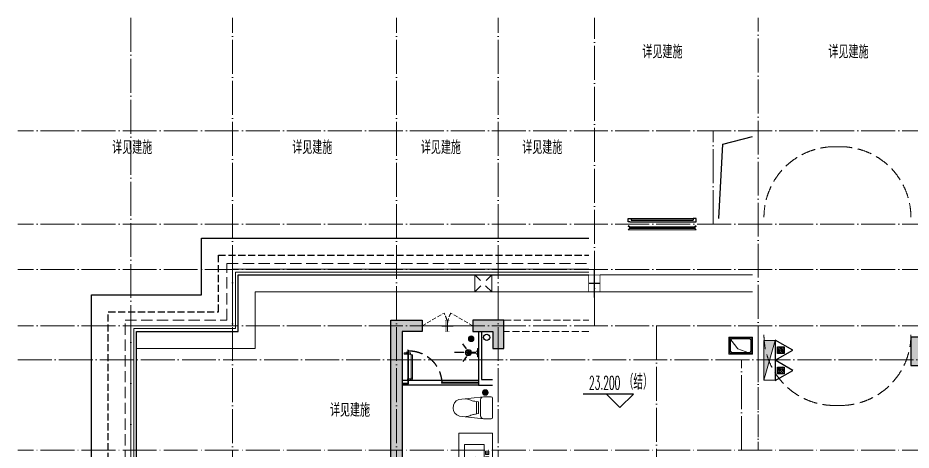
# Model space of a CAD drawing. Extents: x -518115 to 790560, y -210384 to 1628073.
# Drawn here: x 418617 to 434421, y 293515 to 301165 of the extents above; entities that cross this region are included whole.
import ezdxf

# ---------------------------------------------------------------- set-up
doc = ezdxf.new("R2010")
doc.units = 0
doc.header["$LTSCALE"] = 1000
doc.header["$MEASUREMENT"] = 0
for name, pattern in [('#P_--_20B1_001_t3$0$DASH', [0.35, 0.25, -0.1]), ('__DASH', [0.35, 0.25, -0.1]), ('DASH', [0.35, 0.25, -0.1]), ('DOTE', [2.42, 2, -0.2, 0.02, -0.2])]:
    doc.linetypes.add(name, pattern=pattern)
for name, color, linetype in [('3-栏杆1', 135, 'Continuous'), ('COLU', 7, 'Continuous'), ('DIM_ELEV', 3, 'Continuous'), ('EQUIP_消防', 7, 'Continuous'), ('IP-bath&kitchen-JOHNSON', 4, 'Continuous'), ('P-bath&kitchen-JOHNSON', 4, 'Continuous'), ('PUB_TEXT', 4, 'Continuous'), ('ROOF', 183, 'Continuous'), ('S-砼墙填充', 251, 'Continuous'), ('VPIPE-中水', 122, 'Continuous'), ('保温', 6, 'Continuous'), ('机电标识类', 1, 'Continuous'), ('污水', 3, 'Continuous'), ('看线', 251, 'Continuous'), ('铝合金', 144, 'Continuous')]:
    doc.layers.add(name, color=color, linetype=linetype)
for name, color, linetype, lineweight in [('DOTE', 19, 'DOTE', 9), ('EQUIP_消火栓', 242, 'Continuous', 18), ('LVTRY', 1, 'Continuous', 13), ('PUB_HATCH', 8, 'Continuous', 9), ('STAIR', 2, 'Continuous', 18), ('WINDOW', 144, 'Continuous', 15), ('平面-分水线', 214, 'Continuous', 15), ('平面-排水沟', 86, 'Continuous', 15), ('平面-栏杆', 135, 'Continuous', 15), ('平面-看线', 45, 'Continuous', 15), ('平面-空调室内机', 176, 'Continuous', 9), ('空调', 76, 'Continuous', 13), ('立面-洞口示意', 152, 'Continuous', 13)]:
    doc.layers.add(name, color=color, linetype=linetype, lineweight=lineweight)
doc.styles.add('_TCH_AXIS', font='COMPLEX', dxfattribs={"bigfont": 'GBCBIG'})
doc.styles.add('_TCH_DIM', font='SIMPLEX.shx', dxfattribs={"width": 0.7, "bigfont": 'GBCBIG.shx'})
pattern_1 = [(45, (0, 0), (0, 47.4157523), [100.584, -33.528]), (135, (23.708, 23.708), (3e-15, 47.4157523), [100.584, -33.528])]
pattern_2 = [(90, (0, 0), (-16.49778, 1e-15), [9.525, -19.05]), (210, (0, 0), (8.24889, -14.2874966), [9.525, -19.05]), (150, (6e-16, 9.525), (-8.24889, -14.2874966), [9.525, -19.05])]

# ---------------------------------------------------------------- blocks, each defined once
blk = doc.blocks.new('A$C1BAD4CCC')
at = {"layer": 'PUB_HATCH'}
blk.add_hatch(color=256, dxfattribs=at).paths.add_polyline_path([(15, -15), (15, -285), (155, -285), (155, -270), (50, -270), (30, -250), (30, -50), (50, -30), (370, -30), (390, -50), (390, -250), (370, -270), (265, -270), (265, -285), (405, -285), (405, -15)])
at = {"layer": 'LVTRY', "color": 1}
for p, q in [((155, -270), (155, -285)), ((265, -270), (265, -285))]:
    blk.add_line(p, q, dxfattribs=at)
for points in [[(420, 0), (0, 0), (0, -300), (420, -300)], [(405, -15), (15, -15), (15, -285), (405, -285)], [(50, -270), (370, -270), (390, -250), (390, -50), (370, -30), (50, -30), (30, -50), (30, -250), (50, -270)]]:
    blk.add_lwpolyline(points, close=True, dxfattribs=at)
at = {"layer": '立面-洞口示意'}
blk.add_lwpolyline([(420, 0), (156, -94), (0, -300)], dxfattribs=at)
blk = doc.blocks.new('rrrrrrrrrrrra')
for p, q in [((253, 484), (-87, 484)), ((-112, 459), (-112, 324)), ((-112, 324), (-64, -103)), ((278, 324), (228, -116)), ((278, 324), (278, 459)), ((-59, 271), (224, 271)), ((-21, 232), (-34, 154)), ((191, 200), (-26, 200)), ((186, 232), (-21, 232)), ((186, 232), (199, 154))]:
    blk.add_line(p, q)
for centre, radius, start, end in [((-87, 459), 25, 90, 180), ((253, 459), 25, 0, 90), ((-59, 324), 53.3, 180, 270), ((224, 324), 53.3, 270, 0), ((-323, 210), 294, 333.5369, 351.4828), ((488, 210), 294, 188.5172, 206.4631), ((149, -3), 224, 158.5202, 180), ((16, -3), 224, 0, 21.4798), ((84, -64), 153, 195.0773, 340.1181)]:
    blk.add_arc(centre, radius, start, end)
blk = doc.blocks.new('A$C1E0F638F')
for points in [[(500, 435), (500, 85), (0, 85), (0, 435)], [(270, 30), (230, 30), (230, 195), (270, 195)], [(120, 0), (180, 0), (180, 60), (120, 60)], [(147, 55), (153, 55), (153, 5), (147, 5)], [(230, 30), (270, 30), (270, 10), (230, 10)], [(380, 0), (320, 0), (320, 60), (380, 60)], [(353, 55), (347, 55), (347, 5), (353, 5)]]:
    blk.add_lwpolyline(points, close=True)
blk.add_lwpolyline([(270, 60), (280, 60), (280, 0), (220, 0), (220, 60), (230, 60)])
blk.add_circle((250, 236), 26)
blk = doc.blocks.new('$lvtry$00000171')
for p, q in [((-74, 11), (-11, 74)), ((-70, -27), (27, 70)), ((-53, -53), (53, 53)), ((-27, -70), (70, 27)), ((11, -74), (74, -11))]:
    blk.add_line(p, q)
blk.add_circle((0, 0), 75)
blk.add_point((0, 0))
blk = doc.blocks.new('135')
blk.add_hatch(color=256).paths.add_polyline_path([(5, 2), (4, -1), (-5, 2), (-4, 5)])
for p, q in [((-6, 19), (-3, 19)), ((-3, 19), (-6, 19)), ((-6, 3), (5, -2)), ((-6, 3), (-5, 3)), ((-5, 11), (-5, 31)), ((5, 11), (-5, 11)), ((5, 10), (-5, 10)), ((-5, 3), (-4, 6)), ((-4, 6), (5, 2)), ((0, 0), (0, 39)), ((6, 19), (3, 19)), ((3, 19), (6, 19)), ((4, -1), (5, 2)), ((5, 11), (5, 32)), ((4, -1), (6, -2))]:
    blk.add_line(p, q)
for centre, radius, start, end in [((6, 16), 13.5, 151.0147, 204.8403), ((13, 4), 20.5, 163.0924, 182.0012), ((-6, 4), 1, 184.2275, 248.4661), ((-5, 22), 0.5, 335.7643, 151.0147), ((4, 18), 9.42, 155.7643, 171.9773), ((9, 15), 14.6, 166.278, 198.0953), ((14, 4), 19.5, 163.7443, 182.5269), ((-5, 3), 0.5, 181.9385, 247.2597), ((5, 22), 0.5, 29.8425, 204.574), ((-6, 17), 11.7, 10.475, 24.574), ((-6, 15), 12.4, 338.6449, 16.0476), ((29, 7), 24, 172.9439, 199.2318), ((-6, 16), 13.4, 334.9111, 29.8425), ((26, 6), 20.6, 169.1454, 199.9526), ((6, -1), 1.17, 247.4597, 19.9526), ((6, -1), 0.5, 247.4597, 19.2318)]:
    blk.add_arc(centre, radius, start, end)
blk.add_open_spline([(-5, 31), (-4, 31), (-2, 33), (1, 29), (3, 31), (5, 32)], degree=3, knots=[0, 0, 0, 0, 3.066329, 6.218313, 11.124135, 11.124135, 11.124135, 11.124135])
blk = doc.blocks.new('SDFAWERAWER')
at = {"layer": 'LVTRY', "color": 1}
for p, q in [((593941, -1242210), (593784, -1242595)), ((593965, -1242220), (593807, -1242604)), ((593941, -1242210), (593965, -1242220)), ((593988, -1242191), (593978, -1242214)), ((594007, -1242226), (593978, -1242214)), ((594017, -1242203), (593988, -1242191)), ((594016, -1242220), (594027, -1242193)), ((594016, -1242220), (594022, -1242223)), ((594026, -1242204), (594018, -1242222)), ((594018, -1242222), (594021, -1242220)), ((594025, -1242211), (594021, -1242220)), ((594023, -1242221), (594022, -1242223)), ((594022, -1242223), (594024, -1242222)), ((594023, -1242211), (594030, -1242194)), ((594024, -1242221), (594024, -1242222)), ((594025, -1242211), (594031, -1242197)), ((594027, -1242193), (594033, -1242195)), ((594028, -1242234), (594078, -1242255)), ((594030, -1242194), (594031, -1242197)), ((594032, -1242197), (594033, -1242195)), ((594033, -1242195), (594034, -1242197)), ((594034, -1242198), (594034, -1242197)), ((594047, -1242201), (594036, -1242229)), ((594036, -1242229), (594039, -1242230)), ((594037, -1242211), (594088, -1242232)), ((594039, -1242230), (594045, -1242214)), ((594039, -1242230), (594042, -1242228)), ((594042, -1242228), (594051, -1242205)), ((594050, -1242202), (594043, -1242218)), ((594047, -1242201), (594050, -1242202)), ((594050, -1242202), (594051, -1242205)), ((594057, -1242246), (594067, -1242223)), ((593784, -1242595), (593807, -1242604)), ((593803, -1242641), (593813, -1242618)), ((593803, -1242641), (593833, -1242653)), ((593813, -1242618), (593842, -1242630)), ((593842, -1242630), (593833, -1242653)), ((593834, -1242656), (593833, -1242653)), ((593845, -1242629), (593834, -1242656)), ((593836, -1242657), (593834, -1242656)), ((593848, -1242630), (593836, -1242657)), ((593845, -1242629), (593842, -1242630)), ((593848, -1242630), (593845, -1242629)), ((593847, -1242662), (593858, -1242634)), ((593847, -1242662), (593850, -1242663)), ((593850, -1242663), (593861, -1242635)), ((593852, -1242662), (593862, -1242637)), ((593858, -1242634), (593861, -1242635)), ((593861, -1242635), (593862, -1242637))]:
    blk.add_line(p, q, dxfattribs=at)
blk.add_lwpolyline([(593823, -1242717), (594046, -1242174), (594037, -1242170), (593814, -1242713)], close=True, dxfattribs=at)
blk.add_arc((594075, -1242240), 15.3, 281.7932, 33.7019, dxfattribs=at)
for centre, major_axis, start_param, end_param in [((593974, -1242224), (3.93, 9.6), 0, 1.570796), ((593817, -1242608), (13.5, 33.1), 1.570796, 3.141593), ((593817, -1242608), (3.93, 9.6), 1.570796, 3.141593)]:
    blk.add_ellipse(centre, major_axis=major_axis, ratio=1, start_param=start_param, end_param=end_param, dxfattribs=at)
at = {"layer": 'P-bath&kitchen-JOHNSON', "color": 8, "linetype": 'DASH'}
blk.add_arc((593810, -1242714), 586, 67.5369, 157.1325, dxfattribs=at)
at = {"layer": 'LVTRY', "color": 1, "xscale": -1, "rotation": 157.7329157530927}
blk.add_blockref('135', (594045, -1242162), dxfattribs=at)
blk = doc.blocks.new('A$C5DCB2F21')
at = {"layer": 'IP-bath&kitchen-JOHNSON', "color": 8}
for p, q in [((-68, -213), (-158, -275)), ((0, -261), (0, -425)), ((68, -213), (158, -275))]:
    blk.add_line(p, q, dxfattribs=at)
at = {"layer": 'IP-bath&kitchen-JOHNSON', "color": 250}
for centre, major_axis, ratio, start_param, end_param in [((0, -179), (-51, 0), 0.990052, -1.36297, 4.504563), ((0, -178), (-26.8, 0), 0.994812, -1.167677, 4.309269)]:
    blk.add_ellipse(centre, major_axis=major_axis, ratio=ratio, start_param=start_param, end_param=end_param, dxfattribs=at)
at = {"layer": 'LVTRY', "color": 1}
for p, q in [((74, 0), (-74, 0)), ((-10, -174), (-10, -49)), ((11, -174), (11, -49))]:
    blk.add_line(p, q, dxfattribs=at)
blk.add_lwpolyline([(74, 0), (74, -16), (-74, -16), (-74, 0)], dxfattribs=at)
for points in [[(-26, -31, -0.364142), (-38, -16, -0.020495)], [(-10, -49, 0.214893), (-26, -31, 7.649644)], [(11, -49, -0.21439), (26, -31, -7.649644)], [(26, -31, 0.364142), (38, -16, 0.020495)]]:
    blk.add_lwpolyline(points, format="xyb", dxfattribs=at)
blk.add_arc((0, -174), 10.5, 180, 0, dxfattribs=at)
for centre, major_axis, ratio, start_param, end_param in [((0, -181), (53.6, 0), 0.987577, 1.76809, 7.656688), ((-12, -165), (0, 1.43), 0.85, -1.570796, 4.712389), ((-12, -189), (0, 1.43), 0.85, 4.712389, 10.995574), ((12, -165), (0, 1.43), 0.85, 4.712389, 10.995574), ((12, -189), (0, 1.43), 0.85, 4.712389, 10.995574)]:
    blk.add_ellipse(centre, major_axis=major_axis, ratio=ratio, start_param=start_param, end_param=end_param, dxfattribs=at)
blk = doc.blocks.new('A$C5C58052D')
at = {"layer": 'IP-bath&kitchen-JOHNSON'}
for p, q in [((-50, -870), (-1400, -870)), ((-1400, -915), (-1300, -915)), ((-1400, -925), (-1300, -925)), ((-1300, -925), (-1300, -915)), ((-50, -905), (-700, -905)), ((-700, -915), (-700, -905)), ((-50, -915), (-700, -915)), ((-50, -950), (-1400, -950))]:
    blk.add_line(p, q, dxfattribs=at)
at = {"layer": 'IP-bath&kitchen-JOHNSON', "color": 8}
for points in [[(-50, 0), (-50, -950), (200, -950)], [(0, 0), (0, -850), (200, -850)]]:
    blk.add_lwpolyline(points, dxfattribs=at)
at = {"layer": 'LVTRY', "color": 1}
blk.add_lwpolyline([(-400, -2700), (200, -2700), (200, -1800), (-400, -1800)], close=True, dxfattribs=at)
at = {"layer": 'IP-bath&kitchen-JOHNSON', "xscale": -1}
for name, p, rotation in [('SDFAWERAWER', (1019019, 924235), 337.7402306568928), ('A$C5DCB2F21', (-50, -375), 269.991511475553)]:
    blk.add_blockref(name, p, dxfattribs=dict(at, rotation=rotation))
at = {"layer": 'LVTRY', "xscale": 0.6666666667107826, "yscale": 0.6666666667107826}
for p in [(-180, -130), (70, -1080)]:
    blk.add_blockref('$lvtry$00000171', p, dxfattribs=at)
at = {"layer": 'LVTRY', "color": 1, "extrusion": (0, 0, -1), "zscale": -1, "rotation": 90.00000000000001}
blk.add_blockref('rrrrrrrrrrrra', (284, -1433), dxfattribs=at)
at = {"layer": 'LVTRY', "color": 1, "rotation": 90.00000000000001}
blk.add_blockref('A$C1E0F638F', (135, -2500), dxfattribs=at)
blk = doc.blocks.new('VXVXVXDVXDVXVDX')
at = {"layer": '保温', "linetype": 'ByBlock', "ltscale": 10}
h = blk.add_hatch(dxfattribs=at)
h.set_pattern_fill('AR-HBONE', color=251, scale=55)
h.set_pattern_definition(pattern_1)
h.paths.add_polyline_path([(439217, 295615), (439117, 295615), (439117, 292815), (439217, 292815)])
h = blk.add_hatch(dxfattribs=at)
h.set_pattern_fill('AR-HBONE', color=251, scale=55)
h.set_pattern_definition(pattern_1)
h.paths.add_polyline_path([(436417, 294715), (436217, 294715), (436217, 292815), (436417, 292815)])
at = {"layer": '保温', "linetype": 'Continuous', "ltscale": 10}
h = blk.add_hatch(dxfattribs=at)
h.set_pattern_fill('HEX', color=251, scale=10, angle=90, style=0)
h.set_pattern_definition(pattern_2)
h.paths.add_polyline_path([(435017, 292815), (435017, 293015), (434467, 293015), (434467, 292815)])
h = blk.add_hatch(dxfattribs=at)
h.set_pattern_fill('HEX', color=251, scale=10, angle=90, style=0)
h.set_pattern_definition(pattern_2)
h.paths.add_polyline_path([(436217, 292815), (436217, 293015), (436117, 293015), (436117, 292815)])
at = {"layer": '保温', "linetype": 'ByBlock', "ltscale": 10}
h = blk.add_hatch(dxfattribs=at)
h.set_pattern_fill('AR-HBONE', color=251, scale=55)
h.set_pattern_definition(pattern_1)
h.paths.add_polyline_path([(425517, 292815), (425517, 292915), (425417, 292915), (425417, 292815)])
h = blk.add_hatch(dxfattribs=at)
h.set_pattern_fill('AR-HBONE', color=251, scale=55)
h.set_pattern_definition(pattern_1)
h.paths.add_polyline_path([(427017, 292815), (427017, 292915), (426317, 292915), (426317, 292815)])
h = blk.add_hatch(dxfattribs=at)
h.set_pattern_fill('AR-HBONE', color=251, scale=55)
h.set_pattern_definition(pattern_1)
h.paths.add_polyline_path([(437017, 292815), (437017, 292915), (436417, 292915), (436417, 292815)])
h = blk.add_hatch(dxfattribs=at)
h.set_pattern_fill('AR-HBONE', color=251, scale=55)
h.set_pattern_definition(pattern_1)
h.paths.add_polyline_path([(439117, 292815), (439117, 292915), (438617, 292915), (438617, 292815)])
h = blk.add_hatch(dxfattribs=at)
h.set_pattern_fill('AR-HBONE', color=251, scale=55)
h.set_pattern_definition(pattern_1)
h.paths.add_polyline_path([(439917, 292815), (439917, 292915), (439217, 292915), (439217, 292815)])
h = blk.add_hatch(dxfattribs=at)
h.set_pattern_fill('AR-HBONE', color=251, scale=55)
h.set_pattern_definition([(45, (-568246.073, -58773.168), (0, 47.4157523), [100.584, -33.528]), (135, (-568222.366, -58749.46), (3e-15, 47.4157523), [100.584, -33.528])])
h.paths.add_polyline_path([(440817, 292815), (440817, 292915), (440717, 292915), (440717, 292815)])
at = {"layer": '保温', "linetype": 'Continuous', "ltscale": 10}
h = blk.add_hatch(dxfattribs=at)
h.set_pattern_fill('HEX', color=251, scale=10, angle=90, style=0)
h.set_pattern_definition(pattern_2)
h.paths.add_polyline_path([(434067, 291315), (434067, 291515), (432167, 291515), (432167, 291315)])
at = {"layer": '保温', "color": 251, "linetype": 'ByBlock', "ltscale": 10}
for p, q in [((436217, 293015), (436217, 292815)), ((427017, 292915), (427017, 292815))]:
    blk.add_line(p, q, dxfattribs=at)
blk = doc.blocks.new('GDGDGRD')
at = {"layer": 'S-砼墙填充'}
h = blk.add_hatch(color=256, dxfattribs=at)
h.dxf.hatch_style = 1
h.paths.add_polyline_path([(425767, 295815), (425767, 295615), (425417, 295615), (425417, 292815), (425217, 292815), (425217, 295815)])
h = blk.add_hatch(color=256, dxfattribs=at)
h.dxf.hatch_style = 1
h.paths.add_polyline_path([(426667, 295815), (426667, 295615), (427017, 295615), (427017, 295315), (427217, 295315), (427217, 295815)])
h = blk.add_hatch(color=256, dxfattribs=at)
h.dxf.hatch_style = 1
h.paths.add_polyline_path([(434917, 295016), (434917, 295216), (434617, 295216), (434617, 295516), (434417, 295516), (434417, 295016)])
at = {"layer": 'COLU', "color": 6}
for points in [[(425767, 295815), (425767, 295615), (425417, 295615), (425417, 292815), (425217, 292815), (425217, 295815)], [(426667, 295815), (426667, 295615), (427017, 295615), (427017, 295315), (427217, 295315), (427217, 295815)], [(434917, 295016), (434917, 295216), (434617, 295216), (434617, 295516), (434417, 295516), (434417, 295016)]]:
    blk.add_lwpolyline(points, close=True, dxfattribs=at)
blk = doc.blocks.new('GDGDGDGRGD')
at = {"linetype": '__DASH', "ltscale": 0.1}
blk.add_wipeout([(428917, 296115), (428717, 296115), (428717, 295815), (428917, 295815)], dxfattribs=at).dxf.layer = '污水'
at = {"layer": '机电标识类', "color": 250, "linetype": 'DASH', "ltscale": 400}
for p, q in [((428817, 295715), (428817, 296215)), ((428917, 295965), (428717, 295965))]:
    blk.add_line(p, q, dxfattribs=at)
at = {"layer": '污水', "linetype": '__DASH', "ltscale": 0.1, "const_width": 10}
blk.add_lwpolyline([(428917, 296115), (428717, 296115), (428717, 295815), (428917, 295815)], close=True, dxfattribs=at)
blk = doc.blocks.new('R5T6Y7TRF')
at = {"layer": '平面-分水线', "color": 4, "elevation": -134}
blk.add_lwpolyline([(392485, -26438), (392785, -26438), (392785, -26738), (392485, -26738)], close=True, dxfattribs=at)
for points in [[(392485, -26438), (392582, -26534)], [(392688, -26534), (392785, -26438)], [(392485, -26738), (392593, -26629)], [(392676, -26629), (392785, -26738)]]:
    blk.add_lwpolyline(points, dxfattribs=at)
blk = doc.blocks.new('$TwtSys$00000546')
h = blk.add_hatch()
h.set_pattern_fill('ANSI31', color=1, scale=200, style=0)
h.set_pattern_definition([(45, (-38543.802, -6670.83), (-17.67767, 17.67767), [])])
h.paths.add_polyline_path([(-65, 174), (65, 174), (65, 44), (-65, 44)])
at = {"color": 1}
for points in [[(0, 344), (-198, 0), (198, 0)], [(-65, 174), (65, 174), (65, 44), (-65, 44)]]:
    blk.add_lwpolyline(points, close=True, dxfattribs=at)
blk = doc.blocks.new('dongkong')
blk.add_wipeout([(-603756, 210771), (-603756, 210571), (-603836, 210571), (-603836, 210771)])
at = {"layer": '机电标识类', "color": 250, "linetype": 'DASH', "ltscale": 400}
for p, q in [((-603896, 210671), (-603696, 210671)), ((-603796, 210771), (-603796, 210571))]:
    blk.add_line(p, q, dxfattribs=at)
at = {"layer": '空调', "color": 6, "linetype": 'DASH', "const_width": 2}
blk.add_lwpolyline([(-603756, 210771), (-603756, 210571), (-603836, 210571), (-603836, 210771)], close=True, dxfattribs=at)
blk = doc.blocks.new('$TwtSys$00000434')
for p, q in [((-0.5, 0.5), (-0.5, -0.5)), ((-0.5, -0.5), (0.5, 0.5)), ((0.5, 0.5), (-0.5, 0.5)), ((0.5, -0.5), (0.5, 0.5)), ((-0.5, -0.5), (0.5, -0.5))]:
    blk.add_line(p, q)
blk.add_solid([(0.5, -0.5), (0.5, 0.5), (-0.5, -0.5)])
blk = doc.blocks.new('GDGDGDSDA')
at = {"layer": 'DOTE', "linetype": 'DOTE', "ltscale": 0.3}
for p, q in [((419335, 376108), (419335, 359558)), ((421135, 367858), (421135, 376108)), ((424035, 367858), (424035, 376108)), ((425835, 367858), (425835, 376108)), ((427535, 370658), (427535, 376108)), ((430435, 370059), (430435, 376108)), ((471335, 374108), (417335, 374108)), ((429635, 372458), (429635, 374108)), ((471335, 372458), (417335, 372458)), ((471335, 371658), (417335, 371658)), ((471335, 370658), (417335, 370658)), ((428635, 370658), (428635, 359558)), ((417335, 370059), (471335, 370059)), ((430135, 368458), (430135, 370058)), ((471335, 368458), (417335, 368458))]:
    blk.add_line(p, q, dxfattribs=at)

msp = doc.modelspace()

# ---------------------------------------------------------------- linework, layer by layer
at = {"layer": '3-栏杆1', "color": 5}
for p, q in [((429416.6, 297482.3), (429436.8, 297464.5)), ((429436.8, 297464.5), (429416.6, 297482.3)), ((429416.6, 297415.4), (429436.8, 297435.2)), ((429436.8, 297435.2), (429416.6, 297415.4)), ((429436.8, 297464.5), (429436.8, 297435.2)), ((429436.8, 297464.4), (430596.3, 297464.5)), ((430596.3, 297435.2), (429436.8, 297435.1)), ((430616.6, 297482.3), (430596.3, 297464.5)), ((430596.3, 297464.5), (430616.6, 297482.3)), ((430596.3, 297464.5), (430596.3, 297435.2)), ((430616.6, 297415.4), (430596.3, 297435.2))]:
    msp.add_line(p, q, dxfattribs=at)
at = {"layer": 'DIM_ELEV'}
for p, q in [((429508.8, 294507.6), (428616.6, 294507.6)), ((429268.8, 294267.6), (429028.8, 294507.6)), ((429268.8, 294267.6), (429508.8, 294507.6))]:
    msp.add_line(p, q, dxfattribs=at)
at = {"layer": 'DOTE', "ltscale": 0.2}
msp.add_line((431716.6, 295115.6), (431716.6, 293515.4), dxfattribs=at)
at = {"layer": 'STAIR', "color": 251, "linetype": 'DASH'}
for points in [[(431816.6, 297635.4, -0.4142136), (433066.6, 298885.4), (433166.6, 298885.4, -0.4142136), (434416.6, 297635.4)], [(431816.6, 295555.4, 0.4142136), (433066.6, 294305.4), (433166.6, 294305.4, 0.4142136), (434416.6, 295555.4)]]:
    msp.add_lwpolyline(points, format="xyb", dxfattribs=at)
at = {"layer": 'VPIPE-中水', "linetype": 'Continuous'}
msp.add_circle((426911.4, 295510.4), 55, dxfattribs=at)
at = {"layer": 'WINDOW', "linetype": 'DASH', "ltscale": 0.5}
for p, q in [((427216.6, 295815.4), (428716.6, 295815.4)), ((428716.6, 295615.4), (427216.6, 295615.4))]:
    msp.add_line(p, q, dxfattribs=at)
at = {"layer": '平面-栏杆'}
for points in [[(423166.6, 287815.4), (420616.6, 287815.4), (420616.6, 295715.4), (422416.6, 295715.4), (422416.6, 296715.4), (428716.6, 296715.4)], [(423166.6, 287865.4), (420666.6, 287865.4), (420666.6, 295665.4), (422466.6, 295665.4), (422466.6, 296665.4), (428716.6, 296665.4)]]:
    msp.add_lwpolyline(points, dxfattribs=at)
at = {"layer": '平面-看线'}
msp.add_line((430616.6, 297415.4), (429416.6, 297415.4), dxfattribs=at)
at = {"layer": '看线', "color": 202, "ltscale": 0.5}
msp.add_lwpolyline([(431016.6, 297615.4), (431091.5, 298932.5), (431616.6, 299065.4)], dxfattribs=at)
at = {"layer": '铝合金', "color": 36}
for points in [[(429416.6, 297585.4), (429416.6, 297615.4), (429466.6, 297615.3), (429466.6, 297605.3), (429466.6, 297605.3), (429466.6, 297585.3)], [(429446.6, 297555.3), (429416.6, 297555.4), (429416.6, 297615.4), (429466.6, 297615.3), (429466.6, 297585.3)], [(429466.6, 297615.3), (430566.6, 297615.4)], [(430616.6, 297585.4), (430616.6, 297615.4), (430566.6, 297615.4), (430566.6, 297605.4), (430566.6, 297605.4), (430566.6, 297585.4)], [(430586.6, 297555.4), (430616.6, 297555.4), (430616.6, 297615.4), (430566.6, 297615.4), (430566.6, 297585.4)], [(429446.6, 297555.3), (430586.6, 297555.4)], [(429466.6, 297585.3), (430566.6, 297585.4)]]:
    msp.add_lwpolyline(points, dxfattribs=at)

# ---------------------------------------------------------------- block references
at = {"color": 2}
msp.add_blockref('R5T6Y7TRF', (34216.7, 323053, 134.4), dxfattribs=at)
for name, p in [('GDGDGRD', (0, 0)), ('A$C5C58052D', (426816.5, 295615.4)), ('VXVXVXDVXDVXVDX', (0, 0))]:
    msp.add_blockref(name, p)
at = {"xscale": -1, "rotation": 180}
msp.add_blockref('A$C1BAD4CCC', (431196.6, 295215.9), dxfattribs=at)
at = {"layer": 'EQUIP_消火栓', "xscale": -700, "yscale": 200, "zscale": 700, "rotation": 270.0000000000208}
msp.add_blockref('$TwtSys$00000434', (431916.6, 295105.4), dxfattribs=at)
at = {"layer": 'EQUIP_消防', "xscale": 0.9, "yscale": 0.9, "zscale": 0.9, "rotation": 270.0000000000208}
for p in [(432016.6, 295283.9), (432016.6, 294926.8)]:
    msp.add_blockref('$TwtSys$00000546', p, dxfattribs=at)

# ---------------------------------------------------------------- texts
at = {"layer": 'DIM_ELEV', "color": 7, "style": '_TCH_DIM'}
for s, height, width, p in [('23.200', 238, 0.494118, (428720.8, 294587.6)), ('（结）', 270.07, 0.7, (429336.8, 294587.6))]:
    msp.add_text(s, height=height, dxfattribs=dict(at, width=width)).set_placement(p)
at = {"layer": 'PUB_TEXT', "style": '_TCH_AXIS'}
for p in [(429665.9, 300446.9), (432957.2, 300446.9), (420284.7, 298755.3), (423471.4, 298755.3), (425746.8, 298755.3), (427540.8, 298755.3), (424138.2, 294106.9)]:
    msp.add_text('详见建施', height=236.31, dxfattribs=at).set_placement(p)

# ---------------------------------------------------------------- next in the draw order: block references
msp.add_blockref('GDGDGDGRGD', (0, 500))

# ---------------------------------------------------------------- next in the draw order: linework, layer by layer
at = {"layer": 'ROOF', "ltscale": 0.8}
for points in [[(423016.6, 287265.4), (419916.6, 287265.4), (419916.6, 296265.4), (421866.6, 296265.4), (421866.6, 297265.4), (428716.6, 297265.4)], [(423166.6, 287915.4), (420716.6, 287915.4), (420716.6, 295615.4), (422516.6, 295615.4), (422516.6, 296615.4), (428716.6, 296615.4)]]:
    msp.add_lwpolyline(points, dxfattribs=at)
at = {"layer": '平面-排水沟'}
msp.add_line((431616.6, 296615.4), (428916.6, 296615.4), dxfattribs=at)
msp.add_lwpolyline([(420716.6, 295315.4), (422816.6, 295315.4), (422816.6, 296315.4), (431616.6, 296315.4)], dxfattribs=at)
at = {"layer": '平面-看线', "linetype": 'DASH', "ltscale": 0.8}
msp.add_lwpolyline([(423166.6, 287715.4), (420516.6, 287715.4), (420516.6, 295815.4), (422316.6, 295815.4), (422316.6, 296815.4), (428716.6, 296815.4)], dxfattribs=at)
at = {"layer": '看线', "color": 202, "linetype": '#P_--_20B1_001_t3$0$DASH', "ltscale": 0.5}
msp.add_lwpolyline([(423166.6, 286715.4), (423166.6, 287565.4), (420216.6, 287565.4), (420216.6, 295965.4), (422166.6, 295965.4), (422166.6, 296965.4), (428716.6, 296965.4)], dxfattribs=at)

# ---------------------------------------------------------------- next in the draw order: block references
at = {"layer": '平面-空调室内机', "ltscale": 0.3, "xscale": -1, "rotation": 180}
msp.add_blockref('dongkong', (1030012.6, 506386.2), dxfattribs=at)

# ---------------------------------------------------------------- next in the draw order: linework, layer by layer
at = {"layer": 'WINDOW', "color": 250, "linetype": 'DASH', "ltscale": 0.3}
for points in [[(425766.7, 295715.4), (426156.4, 295940.3, -0.1316053), (426216.7, 295715.4)], [(426666.7, 295715.4), (426276.9, 295940.3, 0.1316053), (426216.7, 295715.4)]]:
    msp.add_lwpolyline(points, format="xyb", dxfattribs=at)

# ---------------------------------------------------------------- next in the draw order: block references
msp.add_blockref('GDGDGDSDA', (1281.8, -74943))

doc.saveas('drawing.dxf')
